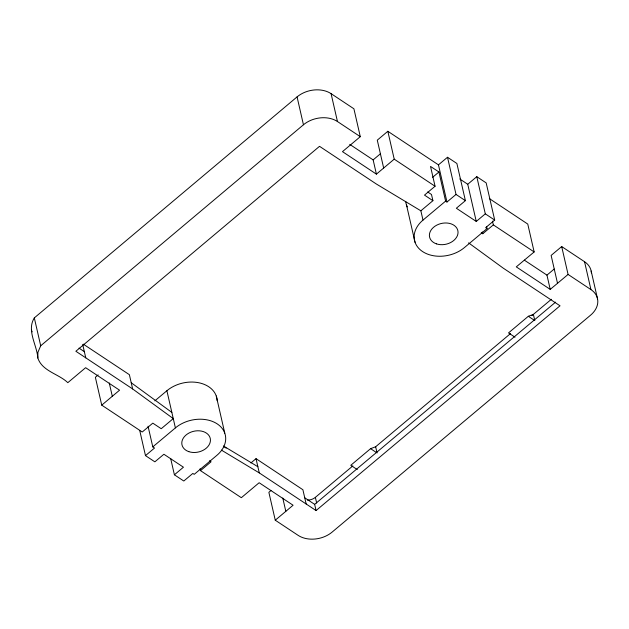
<?xml version="1.0" encoding="UTF-8"?>
<svg xmlns="http://www.w3.org/2000/svg" width="629" height="629" viewBox="0 0 629 629"><rect width="100%" height="100%" fill="white"/><g stroke="black" fill="none" stroke-linecap="round" stroke-linejoin="round"><path stroke-width="0.94" d="M486.618 226.715L487.043 228.594L464.43 247.574A29.94 21.968 -12.9 0 1 422.586 251.569A29.94 21.968 -12.9 0 1 422.995 220.103L420.864 210.809L376.276 183.967L319.524 146.321L75.857 351.265L132.64 388.942L173.274 418.607L161.221 428.719L152.808 423.136L142.24 432.005L101.741 405.147L119.565 390.192L85.63 367.69L67.822 382.668C58.709 373.878 42.088 371.181 37.834 358.019C36.969 344.904 26.426 330.532 34.32 317.897L297.069 96.897A24.327 17.848 -12.9 0 1 331.074 93.65L353.907 108.786L360.291 136.674L342.475 151.644L376.409 174.139L394.218 159.161L387.834 131.28L377.282 140.157L383.666 168.037M37.834 358.019L37.913 352.319L40.704 345.777L303.453 124.778A24.327 17.848 -12.9 0 1 337.459 121.531L360.291 136.674M98.171 374.908L95.356 377.266L101.741 405.147M376.409 174.139L373.146 159.892L380.403 153.791M154.836 400.854L166.889 390.735A29.94 21.968 -12.9 0 1 198.607 382.715A29.94 21.968 -12.9 0 1 217.178 400.689M447.51 157.258L456.025 194.44L446.975 202.027L438.46 164.853L447.51 157.258L456.882 163.477L465.397 200.651L456.355 208.246L476.263 221.447L485.305 213.852L476.79 176.678L467.748 184.266L476.263 221.447M432.603 177.315L438.94 172L430.519 166.418L435.064 186.247L424.496 195.116L432.917 200.69L420.864 210.809M174.398 474.793L183.44 467.205L163.902 454.248L154.852 461.835L145.48 455.624L154.522 448.029L152.784 446.881L175.397 427.901A29.94 21.968 -12.9 0 1 217.249 423.907A29.94 21.968 -12.9 0 1 216.84 455.372L194.219 474.352L192.828 473.433L183.786 481.02L174.398 474.793L170.687 458.588M422.995 220.103L445.607 201.123L438.94 172M476.79 176.678L486.178 182.905L494.693 220.079L485.651 227.667L487.043 228.594M489.386 198.615L527.762 224.066L534.155 251.946L516.283 266.877L550.218 289.379L557.514 283.309L551.13 255.421L561.689 246.56L584.545 261.711L590.938 289.592A24.327 17.848 -12.9 0 1 590.6 315.16L332.112 532.103A24.327 17.848 -12.9 0 1 298.115 535.35L275.258 520.199L293.083 505.236L259.148 482.734L241.332 497.704L200.509 470.641L211.077 461.772L209.543 460.758M481.24 232.73L482.765 233.744L493.333 224.883L492.468 221.109M250.916 462.944L256.019 458.659L302.895 489.739L306.158 503.986M270.981 490.541L268.874 492.318L275.258 520.199M550.218 289.379L546.955 275.125L554.204 269.023M557.514 283.309L568.081 274.441L561.689 246.56M510.575 333.519L375.647 446.763L370.591 448.666L350.785 465.287L357.256 469.58M528.329 316.285L534.799 320.578L533.384 314.382L528.329 316.285L508.523 332.906L514.994 337.199M307.353 500.071A9.356 6.864 -12.9 0 0 315.365 497.358L352.845 465.9M531.914 315.609L551.374 299.286M468.597 242.873L503.208 268.127L560.03 305.804L316.065 510.559L314.649 504.364L555.611 302.124M223.381 445.961L257.866 466.71M221.439 450.128L259.282 472.906L316.065 510.559M387.834 131.28L438.46 164.853M459.783 178.99L467.748 184.266M456.025 194.44L465.397 200.651M485.305 213.852L494.693 220.079M394.218 159.161L435.064 186.247M493.333 224.883L534.155 251.946M568.081 274.441L590.938 289.592M445.607 201.123L446.975 202.027M427.673 191.963L431.494 194.495L432.917 200.69M349.716 144.356L373.146 159.892M524.327 260.131L546.955 275.125M370.591 448.666L376.26 452.424M83.311 344.142L129.377 374.687L132.64 388.942M304.743 497.791L314.649 504.364M223.72 446.511L226.141 448.115M79.01 348.112L84.349 351.666M131.225 382.747L171.851 412.412M31.45 330.131L32.205 331.868M591.166 271.02L597.55 298.909M482.364 231.975L482.765 233.744M406.538 205.148L415.054 242.322M331.074 93.65L337.459 121.531M297.069 96.897L303.453 124.778M375.647 446.763L377.07 452.959M315.365 497.358L316.662 503.011M282.775 498.034L285.818 511.33M256.019 458.659L259.282 472.906M216.266 395.987L224.773 433.153M200.077 468.754L200.509 470.641M166.889 390.735L175.397 427.901M148.051 426.218L152.784 446.881M139.803 430.834L145.48 455.624M109.257 382.982L112.3 396.286M82.706 344.503L85.764 357.862M34.32 317.897L40.704 345.777M584.545 261.711A24.327 17.848 -12.9 0 1 591.402 272.876M407.293 206.917A29.94 21.968 -12.9 0 1 405.697 201.406M188.834 451.653A14.498 10.638 -12.9 0 0 210.448 440.269A14.498 10.638 -12.9 0 0 189.07 432.988A14.498 10.638 -12.9 0 0 188.834 451.653M436.424 243.855A14.498 10.638 -12.9 0 0 458.046 232.471A14.498 10.638 -12.9 0 0 436.668 225.19A14.498 10.638 -12.9 0 0 436.424 243.855"/></g></svg>
